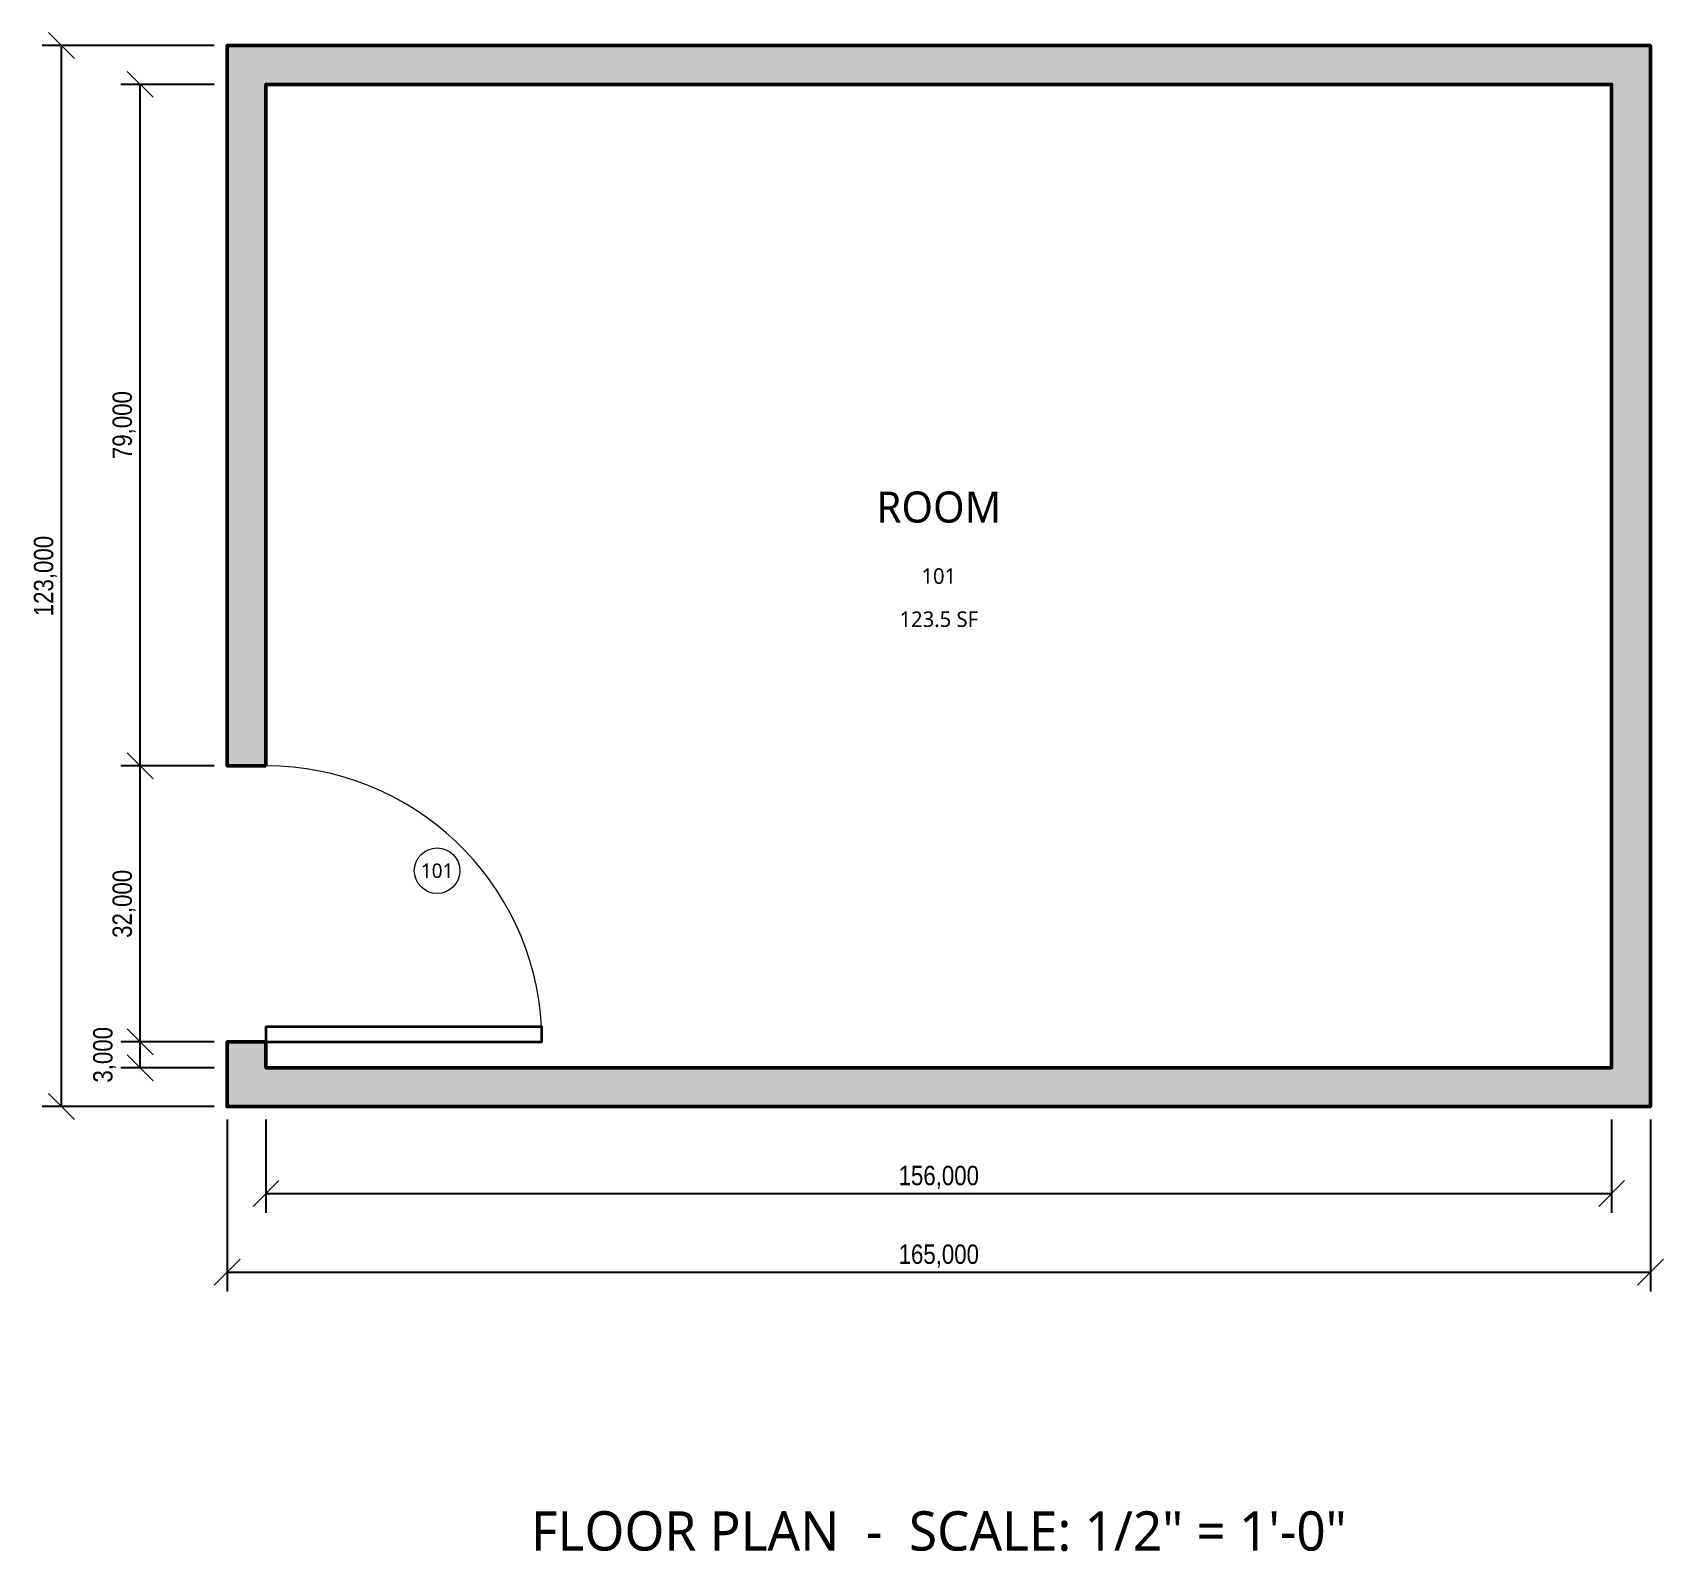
# Model space of a CAD drawing. Header units: inches. Extents: x -27 to 162, y -56 to 120.
import ezdxf
from ezdxf.enums import TextEntityAlignment as Align

# ---------------------------------------------------------------- set-up
doc = ezdxf.new("R2010")
doc.units = ezdxf.units.IN
doc.header["$MEASUREMENT"] = 0
for name, color, linetype, lineweight in [('A-ANNO-DIMS', 1, 'Continuous', 13), ('A-ANNO-TEXT', 7, 'Continuous', 18), ('A-AREA-IDEN', 5, 'Continuous', 18), ('A-DOOR', 3, 'Continuous', 35), ('A-DOOR-IDEN', 3, 'Continuous', 18), ('A-DOOR-SWNG', 3, 'Continuous', 13), ('A-WALL', 7, 'Continuous', 50), ('A-WALL-PATT', 8, 'Continuous', 9)]:
    doc.layers.add(name, color=color, linetype=linetype, lineweight=lineweight)
doc.styles.add('OpenSans', font='OpenSans-Regular.ttf')
doc.styles.add('OpenSansCondensed-Light', font='OpenSansCondensed-Light.ttf')
doc.dimstyles.new('ARCH-48', dxfattribs={"dimscale": 24, "dimtxt": 0.09375, "dimasz": 2.5, "dimexe": 0.09375, "dimexo": 0.0625, "dimgap": 0.03125, "dimtad": 1, "dimdec": 3, "dimzin": 3, "dimlunit": 4, "dimtsz": 0.0625, "dimcen": 2.5, "dimclrd": 1, "dimclre": 1, "dimazin": 3, "dimtfac": 1, "dimtmove": 0, "dimatfit": 3})

# ---------------------------------------------------------------- blocks, each defined once
blk = doc.blocks.new('_OBLIQUE')
at = {"color": 0, "linetype": 'BYBLOCK'}
blk.add_line((-0.5, -0.5), (0.5, 0.5), dxfattribs=at)
blk = doc.blocks.new('*D1')
at = {"color": 1}
for p, q in [((-6, 3), (-16.83, 3)), ((-14.58, 0), (-14.58, 3)), ((-6, 0), (-16.83, 0))]:
    blk.add_line(p, q, dxfattribs=at)
at = {"layer": 'Defpoints'}
for p in [(-4.5, 3), (-14.58, 0), (-4.5, 0)]:
    blk.add_point(p, dxfattribs=at)
at = {"layer": 'A-ANNO-DIMS', "color": 1, "xscale": 3, "yscale": 3, "rotation": 90}
for p in [(-14.58, 3), (-14.58, 0)]:
    blk.add_blockref('_OBLIQUE', p, dxfattribs=at)
at = {"layer": 'A-ANNO-DIMS', "insert": (-18.705, 1.5), "char_height": 2.25, "attachment_point": 5, "rotation": 90, "style": 'OpenSansCondensed-Light'}
blk.add_mtext('3,000', dxfattribs=at)
blk = doc.blocks.new('*D2')
at = {"color": 1}
for p, q in [((-6, 35), (-16.83, 35)), ((-14.58, 3), (-14.58, 35)), ((-6, 3), (-16.83, 3))]:
    blk.add_line(p, q, dxfattribs=at)
at = {"layer": 'Defpoints'}
for p in [(-4.5, 35), (-14.58, 3), (-4.5, 3)]:
    blk.add_point(p, dxfattribs=at)
at = {"layer": 'A-ANNO-DIMS', "color": 1, "xscale": 3, "yscale": 3, "rotation": 90}
for p in [(-14.58, 35), (-14.58, 3)]:
    blk.add_blockref('_OBLIQUE', p, dxfattribs=at)
at = {"layer": 'A-ANNO-DIMS', "insert": (-16.455, 19), "char_height": 2.25, "attachment_point": 5, "rotation": 90, "style": 'OpenSansCondensed-Light'}
blk.add_mtext('32,000', dxfattribs=at)
blk = doc.blocks.new('*D3')
at = {"color": 1}
for p, q in [((-6, 114), (-16.83, 114)), ((-14.58, 35), (-14.58, 114)), ((-6, 35), (-16.83, 35))]:
    blk.add_line(p, q, dxfattribs=at)
at = {"layer": 'Defpoints'}
for p in [(-4.5, 114), (-14.58, 35), (-4.5, 35)]:
    blk.add_point(p, dxfattribs=at)
at = {"layer": 'A-ANNO-DIMS', "color": 1, "xscale": 3, "yscale": 3, "rotation": 90}
for p in [(-14.58, 114), (-14.58, 35)]:
    blk.add_blockref('_OBLIQUE', p, dxfattribs=at)
at = {"layer": 'A-ANNO-DIMS', "insert": (-16.455, 74.5), "char_height": 2.25, "attachment_point": 5, "rotation": 90, "style": 'OpenSansCondensed-Light'}
blk.add_mtext('79,000', dxfattribs=at)
blk = doc.blocks.new('*D4')
at = {"color": 1}
for p, q in [((-6, 118.5), (-25.95, 118.5)), ((-23.7, -4.5), (-23.7, 118.5)), ((-6, -4.5), (-25.95, -4.5))]:
    blk.add_line(p, q, dxfattribs=at)
at = {"layer": 'Defpoints'}
for p in [(-4.5, 118.5), (-23.7, -4.5), (-4.5, -4.5)]:
    blk.add_point(p, dxfattribs=at)
at = {"layer": 'A-ANNO-DIMS', "color": 1, "xscale": 3, "yscale": 3, "rotation": 90}
for p in [(-23.7, 118.5), (-23.7, -4.5)]:
    blk.add_blockref('_OBLIQUE', p, dxfattribs=at)
at = {"layer": 'A-ANNO-DIMS', "insert": (-25.575, 57), "char_height": 2.25, "attachment_point": 5, "rotation": 90, "style": 'OpenSansCondensed-Light'}
blk.add_mtext('123,000', dxfattribs=at)
blk = doc.blocks.new('*D5')
at = {"color": 1}
for p, q in [((0, -6), (0, -16.83)), ((156, -6), (156, -16.83)), ((0, -14.58), (156, -14.58))]:
    blk.add_line(p, q, dxfattribs=at)
at = {"layer": 'Defpoints'}
for p in [(0, -4.5), (156, -4.5), (0, -14.58)]:
    blk.add_point(p, dxfattribs=at)
at = {"layer": 'A-ANNO-DIMS', "color": 1, "xscale": 3, "yscale": 3}
for p in [(0, -14.58), (156, -14.58)]:
    blk.add_blockref('_OBLIQUE', p, dxfattribs=at)
at = {"layer": 'A-ANNO-DIMS', "insert": (78, -12.705), "char_height": 2.25, "attachment_point": 5, "style": 'OpenSansCondensed-Light'}
blk.add_mtext('156,000', dxfattribs=at)
blk = doc.blocks.new('*D6')
at = {"color": 1}
for p, q in [((-4.5, -6), (-4.5, -25.95)), ((160.5, -6), (160.5, -25.95)), ((-4.5, -23.7), (160.5, -23.7))]:
    blk.add_line(p, q, dxfattribs=at)
at = {"layer": 'Defpoints'}
for p in [(-4.5, -4.5), (160.5, -4.5), (-4.5, -23.7)]:
    blk.add_point(p, dxfattribs=at)
at = {"layer": 'A-ANNO-DIMS', "color": 1, "xscale": 3, "yscale": 3}
for p in [(-4.5, -23.7), (160.5, -23.7)]:
    blk.add_blockref('_OBLIQUE', p, dxfattribs=at)
at = {"layer": 'A-ANNO-DIMS', "insert": (78, -21.825), "char_height": 2.25, "attachment_point": 5, "style": 'OpenSansCondensed-Light'}
blk.add_mtext('165,000', dxfattribs=at)

msp = doc.modelspace()

# ---------------------------------------------------------------- hatches: boundary and pattern name
at = {"layer": 'A-WALL-PATT'}
msp.add_hatch(color=8, dxfattribs=at).paths.add_polyline_path([(0, 35), (0, 114), (156, 114), (156, 0), (0, 0), (0, 3), (-4.5, 3), (-4.5, -4.5), (160.5, -4.5), (160.5, 118.5), (-4.5, 118.5), (-4.5, 35)])

# ---------------------------------------------------------------- linework, layer by layer
at = {"layer": 'A-DOOR'}
msp.add_lwpolyline([(0, 3), (32, 3), (32, 4.75), (0, 4.75)], close=True, dxfattribs=at)
at = {"layer": 'A-DOOR-IDEN'}
msp.add_circle((19.84, 22.84), 2.64, dxfattribs=at)
at = {"layer": 'A-DOOR-SWNG'}
msp.add_arc((0, 3), 32, 3.130245, 90, dxfattribs=at)
at = {"layer": 'A-WALL'}
msp.add_lwpolyline([(0, 35), (0, 114), (156, 114), (156, 0), (0, 0), (0, 3), (-4.5, 3), (-4.5, -4.5), (160.5, -4.5), (160.5, 118.5), (-4.5, 118.5), (-4.5, 35)], close=True, dxfattribs=at)

# ---------------------------------------------------------------- texts
at = {"layer": 'A-ANNO-TEXT', "style": 'OpenSans'}
msp.add_text('FLOOR PLAN  -  SCALE: 1/2" = 1\'-0"', height=4.56, dxfattribs=at).set_placement((78, -53.7), align=Align.MIDDLE_CENTER)
at = {"layer": 'A-AREA-IDEN', "style": 'OpenSans'}
for s, height, p in [('ROOM', 3.6, (78, 65)), ('101', 1.8, (78, 57)), ('123.5 SF', 1.8, (78, 52))]:
    msp.add_text(s, height=height, dxfattribs=at).set_placement(p, align=Align.MIDDLE_CENTER)
at = {"layer": 'A-DOOR-IDEN', "style": 'OpenSans'}
msp.add_text('101', height=1.68, dxfattribs=at).set_placement((19.84, 22.84), align=Align.MIDDLE_CENTER)

# ---------------------------------------------------------------- dimensions: what is measured, and where the dimension line sits
at = {"layer": 'A-ANNO-DIMS'}
for base, p1, p2, picture, middle in [((-23.7, -4.5), (-4.5, -4.5), (-4.5, 118.5), '*D4', (-25.575, 57)), ((-14.58, 35), (-4.5, 35), (-4.5, 114), '*D3', (-16.455, 74.5)), ((-14.58, 3), (-4.5, 3), (-4.5, 35), '*D2', (-16.455, 19)), ((-14.58, 0), (-4.5, 0), (-4.5, 3), '*D1', (-18.705, 1.5))]:
    dim = msp.add_linear_dim(base=base, p1=p1, p2=p2, angle=90, dimstyle='ARCH-48', dxfattribs=at)
    dim.commit()
    dim.dimension.update_dxf_attribs({"geometry": picture, "text_midpoint": middle})
for base, p1, p2, picture, middle in [((-4.5, -23.7), (-4.5, -4.5), (160.5, -4.5), '*D6', (78, -21.825)), ((0, -14.58), (0, -4.5), (156, -4.5), '*D5', (78, -12.705))]:
    dim = msp.add_linear_dim(base=base, p1=p1, p2=p2, dimstyle='ARCH-48', dxfattribs=at)
    dim.commit()
    dim.dimension.update_dxf_attribs({"geometry": picture, "text_midpoint": middle})

doc.saveas('drawing.dxf')
